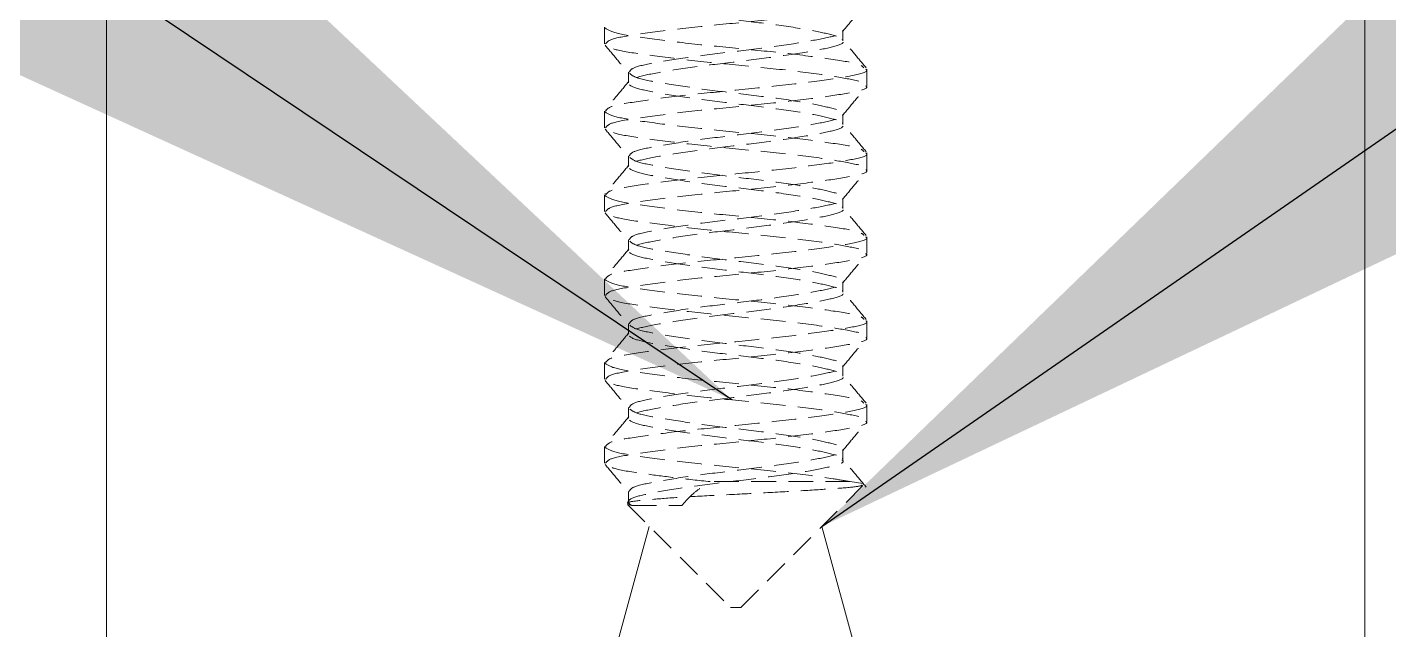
# Model space of a CAD drawing. Header units: feet. Extents: x 873 to 1463, y 2730 to 2935.
# Drawn here: x 1296.07 to 1309.81, y 2775.21 to 2781.3 of the extents above; entities that cross this region are included whole.
import ezdxf

# ---------------------------------------------------------------- set-up
doc = ezdxf.new("R2010")
doc.units = ezdxf.units.FT
doc.header["$MEASUREMENT"] = 0
doc.linetypes.add('HIDDEN', pattern=[0.375, 0.25, -0.125])
doc.styles.add('PAPER SPACE TXT', font='technic_.ttf', dxfattribs={"height": 0.125})
doc.dimstyles.new('PAPER SPACE', dxfattribs={"dimscale": 0, "dimtxt": 0.125, "dimasz": 0.125, "dimexe": 0, "dimexo": 0.020508, "dimgap": 0.041992, "dimtad": 1, "dimdec": 4, "dimzin": 3, "dimdsep": 46, "dimlunit": 4, "dimtxsty": 'PAPER SPACE TXT', "dimcen": 0.125, "dimclrd": 1, "dimclre": 1, "dimclrt": 7, "dimadec": 0, "dimazin": 0, "dimtfac": 1, "dimtdec": 4, "dimtofl": 0, "dimtmove": 2, "dimatfit": 3, "dimfxl": 1, "dimfrac": 2, "dimtolj": 1, "dimtzin": 0, "dimarcsym": 1})

msp = doc.modelspace()

# ---------------------------------------------------------------- linework, layer by layer
at = {"color": 7, "linetype": 'Continuous', "lineweight": 15}
for p, q in [((1296.866, 2756.168), (1296.866, 2802.739)), ((1309.567, 2802.739), (1309.567, 2756.168))]:
    msp.add_line(p, q, dxfattribs=at)
at = {"color": 7, "linetype": 'HIDDEN', "lineweight": 0}
for p, q in [((1301.894, 2781.299), (1301.894, 2781.13)), ((1304.3, 2781.162), (1304.3, 2781.268)), ((1302.134, 2780.844), (1302.134, 2780.738)), ((1304.54, 2780.707), (1304.54, 2780.876)), ((1301.894, 2780.452), (1301.894, 2780.283)), ((1304.3, 2780.315), (1304.3, 2780.421)), ((1302.134, 2779.998), (1302.134, 2779.892)), ((1304.54, 2779.86), (1304.54, 2780.029)), ((1301.894, 2779.606), (1301.894, 2779.437)), ((1304.3, 2779.468), (1304.3, 2779.574)), ((1302.134, 2779.151), (1302.134, 2779.045)), ((1304.54, 2779.013), (1304.54, 2779.182)), ((1301.894, 2778.759), (1301.894, 2778.59)), ((1304.3, 2778.622), (1304.3, 2778.727)), ((1302.134, 2778.304), (1302.134, 2778.198)), ((1304.54, 2778.167), (1304.54, 2778.335)), ((1301.894, 2777.912), (1301.894, 2777.743)), ((1304.3, 2777.775), (1304.3, 2777.881)), ((1302.134, 2777.457), (1302.134, 2777.352)), ((1304.54, 2777.32), (1304.54, 2777.489)), ((1301.894, 2777.065), (1301.894, 2776.896)), ((1304.3, 2776.928), (1304.3, 2777.034)), ((1304.374, 2776.71), (1302.96, 2776.71)), ((1303.27, 2775.44), (1304.5, 2776.67)), ((1304.374, 2776.71), (1304.501, 2776.69)), ((1302.134, 2776.611), (1302.134, 2776.505)), ((1302.125, 2776.479), (1303.164, 2775.44)), ((1302.132, 2776.478), (1302.167, 2776.47)), ((1303.27, 2775.44), (1303.164, 2775.44))]:
    msp.add_line(p, q, dxfattribs=at)
at = {"color": 7, "linetype": 'Continuous', "lineweight": 15, "flags": 128}
for points in [[(1296.866, 2756.168), (1302.345, 2776.258)], [(1304.088, 2776.258), (1309.567, 2756.168)]]:
    msp.add_lwpolyline(points, dxfattribs=at)
at = {"color": 7, "linetype": 'HIDDEN', "lineweight": 0}
for points, knots in [([(1304.235, 2781.21), (1304.172, 2781.226), (1304.046, 2781.259), (1303.69, 2781.316), (1303.271, 2781.367), (1302.84, 2781.418), (1302.47, 2781.475), (1302.212, 2781.523), (1302.106, 2781.579), (1302.171, 2781.634), (1302.395, 2781.682), (1302.742, 2781.739), (1303.163, 2781.79), (1303.592, 2781.841), (1303.966, 2781.899), (1304.211, 2781.946), (1304.321, 2781.986), (1304.293, 2782.006), (1304.29, 2782.009)], [0, 0, 0, 0, 0.064689, 0.132114, 0.197768, 0.263423, 0.330848, 0.395537, 0.462361, 0.529185, 0.593874, 0.661299, 0.726954, 0.792608, 0.860033, 0.924722, 0.991546, 1, 1, 1, 1]), ([(1301.904, 2781.13), (1301.916, 2781.146), (1301.939, 2781.181), (1302.216, 2781.227), (1302.636, 2781.284), (1303.152, 2781.335), (1303.675, 2781.386), (1304.132, 2781.444), (1304.432, 2781.492), (1304.565, 2781.531), (1304.532, 2781.551), (1304.529, 2781.554)], [0, 0, 0, 0, 0.111087, 0.233357, 0.360745, 0.484822, 0.608899, 0.736287, 0.858558, 0.984822, 1, 1, 1, 1]), ([(1304.294, 2781.253), (1304.334, 2781.301), (1304.414, 2781.397), (1304.495, 2781.494), (1304.535, 2781.542)], [0, 0, 0, 0, 0.4998643, 1, 1, 1, 1]), ([(1301.895, 2781.293), (1301.924, 2781.274), (1301.98, 2781.237), (1302.307, 2781.189), (1302.757, 2781.132), (1303.282, 2781.081), (1303.798, 2781.03), (1304.216, 2780.972), (1304.478, 2780.93), (1304.501, 2780.9), (1304.511, 2780.888)], [0, 0, 0, 0, 0.1321348, 0.2600896, 0.3933997, 0.5232451, 0.6530903, 0.7864005, 0.9143555, 1, 1, 1, 1]), ([(1304.235, 2780.363), (1304.172, 2780.379), (1304.046, 2780.412), (1303.69, 2780.469), (1303.271, 2780.52), (1302.84, 2780.571), (1302.47, 2780.629), (1302.212, 2780.677), (1302.106, 2780.732), (1302.171, 2780.787), (1302.395, 2780.835), (1302.742, 2780.892), (1303.163, 2780.943), (1303.592, 2780.995), (1303.966, 2781.052), (1304.211, 2781.1), (1304.321, 2781.139), (1304.293, 2781.16), (1304.29, 2781.162)], [0, 0, 0, 0, 0.064689, 0.132114, 0.197768, 0.263423, 0.330848, 0.395537, 0.462361, 0.529185, 0.593874, 0.661299, 0.726953, 0.792608, 0.860033, 0.924722, 0.991546, 1, 1, 1, 1]), ([(1302.142, 2780.844), (1302.151, 2780.86), (1302.171, 2780.895), (1302.397, 2780.941), (1302.741, 2780.998), (1303.164, 2781.049), (1303.592, 2781.1), (1303.966, 2781.158), (1304.211, 2781.206), (1304.321, 2781.245), (1304.294, 2781.265), (1304.291, 2781.267)], [0, 0, 0, 0, 0.111294, 0.233537, 0.36095, 0.485017, 0.609084, 0.736497, 0.85874, 0.985017, 1, 1, 1, 1]), ([(1304.534, 2780.889), (1304.494, 2780.937), (1304.414, 2781.033), (1304.333, 2781.129), (1304.293, 2781.177)], [0, 0, 0, 0, 0.500098, 1, 1, 1, 1]), ([(1301.899, 2781.118), (1301.939, 2781.07), (1302.019, 2780.974), (1302.1, 2780.877), (1302.14, 2780.829)], [0, 0, 0, 0, 0.500081, 1, 1, 1, 1]), ([(1304.46, 2780.755), (1304.384, 2780.771), (1304.23, 2780.804), (1303.794, 2780.861), (1303.283, 2780.912), (1302.756, 2780.963), (1302.308, 2781.021), (1301.989, 2781.067), (1301.935, 2781.101), (1301.908, 2781.118)], [0, 0, 0, 0, 0.1420552, 0.290056, 0.4342099, 0.578364, 0.7263647, 0.8684198, 1, 1, 1, 1]), ([(1302.14, 2780.754), (1302.1, 2780.706), (1302.02, 2780.609), (1301.939, 2780.513), (1301.899, 2780.465)], [0, 0, 0, 0, 0.499892, 1, 1, 1, 1]), ([(1304.529, 2780.876), (1304.532, 2780.874), (1304.565, 2780.853), (1304.432, 2780.814), (1304.132, 2780.766), (1303.675, 2780.709), (1303.152, 2780.657), (1302.636, 2780.606), (1302.216, 2780.549), (1301.939, 2780.503), (1301.916, 2780.469), (1301.904, 2780.452)], [0, 0, 0, 0, 0.015178, 0.141442, 0.263713, 0.391101, 0.515178, 0.639255, 0.766643, 0.888913, 1, 1, 1, 1]), ([(1304.235, 2780.469), (1304.172, 2780.485), (1304.046, 2780.518), (1303.69, 2780.575), (1303.271, 2780.626), (1302.84, 2780.677), (1302.473, 2780.735), (1302.214, 2780.78), (1302.169, 2780.814), (1302.149, 2780.83)], [0, 0, 0, 0, 0.142624, 0.29128, 0.436033, 0.580786, 0.729441, 0.872065, 1, 1, 1, 1]), ([(1301.904, 2780.283), (1301.916, 2780.3), (1301.939, 2780.334), (1302.216, 2780.38), (1302.636, 2780.437), (1303.152, 2780.489), (1303.675, 2780.54), (1304.132, 2780.597), (1304.432, 2780.645), (1304.565, 2780.684), (1304.532, 2780.705), (1304.529, 2780.707)], [0, 0, 0, 0, 0.111087, 0.2333574, 0.3607453, 0.4848224, 0.6088992, 0.736287, 0.8585576, 0.9848222, 1, 1, 1, 1]), ([(1304.294, 2780.406), (1304.334, 2780.454), (1304.414, 2780.551), (1304.495, 2780.647), (1304.535, 2780.695)], [0, 0, 0, 0, 0.499874, 1, 1, 1, 1]), ([(1301.895, 2780.446), (1301.924, 2780.427), (1301.98, 2780.391), (1302.307, 2780.343), (1302.757, 2780.285), (1303.282, 2780.234), (1303.798, 2780.183), (1304.216, 2780.125), (1304.478, 2780.084), (1304.501, 2780.054), (1304.511, 2780.042)], [0, 0, 0, 0, 0.132135, 0.260089, 0.3934, 0.523245, 0.65309, 0.786401, 0.914355, 1, 1, 1, 1]), ([(1302.142, 2779.997), (1302.151, 2780.014), (1302.171, 2780.048), (1302.397, 2780.094), (1302.741, 2780.151), (1303.164, 2780.203), (1303.592, 2780.254), (1303.966, 2780.311), (1304.211, 2780.359), (1304.321, 2780.398), (1304.294, 2780.419), (1304.291, 2780.421)], [0, 0, 0, 0, 0.111294, 0.233537, 0.36095, 0.485017, 0.609084, 0.736497, 0.85874, 0.985017, 1, 1, 1, 1]), ([(1301.899, 2780.271), (1301.939, 2780.223), (1302.019, 2780.127), (1302.1, 2780.031), (1302.14, 2779.983)], [0, 0, 0, 0, 0.500086, 1, 1, 1, 1]), ([(1304.46, 2779.908), (1304.384, 2779.924), (1304.23, 2779.957), (1303.794, 2780.014), (1303.283, 2780.065), (1302.756, 2780.116), (1302.308, 2780.174), (1301.989, 2780.22), (1301.935, 2780.255), (1301.908, 2780.271)], [0, 0, 0, 0, 0.142055, 0.290056, 0.43421, 0.578364, 0.726365, 0.86842, 1, 1, 1, 1]), ([(1304.235, 2779.516), (1304.172, 2779.532), (1304.046, 2779.565), (1303.69, 2779.622), (1303.271, 2779.673), (1302.84, 2779.724), (1302.47, 2779.782), (1302.212, 2779.83), (1302.106, 2779.885), (1302.171, 2779.94), (1302.395, 2779.988), (1302.742, 2780.046), (1303.163, 2780.097), (1303.592, 2780.148), (1303.966, 2780.205), (1304.211, 2780.253), (1304.321, 2780.293), (1304.293, 2780.313), (1304.29, 2780.315)], [0, 0, 0, 0, 0.064689, 0.132114, 0.197768, 0.263423, 0.330848, 0.395537, 0.462361, 0.529185, 0.593874, 0.661299, 0.726954, 0.792608, 0.860033, 0.924722, 0.991546, 1, 1, 1, 1]), ([(1304.534, 2780.042), (1304.494, 2780.09), (1304.414, 2780.186), (1304.333, 2780.282), (1304.293, 2780.331)], [0, 0, 0, 0, 0.500098, 1, 1, 1, 1]), ([(1304.529, 2780.029), (1304.532, 2780.027), (1304.565, 2780.006), (1304.432, 2779.967), (1304.132, 2779.919), (1303.675, 2779.862), (1303.152, 2779.811), (1302.636, 2779.76), (1302.216, 2779.702), (1301.939, 2779.656), (1301.916, 2779.622), (1301.904, 2779.606)], [0, 0, 0, 0, 0.015178, 0.141442, 0.263713, 0.391101, 0.515178, 0.639255, 0.766643, 0.888913, 1, 1, 1, 1]), ([(1304.235, 2779.622), (1304.172, 2779.638), (1304.046, 2779.671), (1303.69, 2779.728), (1303.271, 2779.779), (1302.84, 2779.83), (1302.473, 2779.888), (1302.214, 2779.933), (1302.169, 2779.968), (1302.149, 2779.984)], [0, 0, 0, 0, 0.142624, 0.29128, 0.436033, 0.580785, 0.729441, 0.872065, 1, 1, 1, 1]), ([(1302.14, 2779.907), (1302.1, 2779.859), (1302.02, 2779.763), (1301.939, 2779.667), (1301.899, 2779.618)], [0, 0, 0, 0, 0.499902, 1, 1, 1, 1]), ([(1301.904, 2779.437), (1301.916, 2779.453), (1301.939, 2779.487), (1302.216, 2779.533), (1302.636, 2779.591), (1303.152, 2779.642), (1303.675, 2779.693), (1304.132, 2779.751), (1304.432, 2779.798), (1304.565, 2779.838), (1304.532, 2779.858), (1304.529, 2779.86)], [0, 0, 0, 0, 0.111087, 0.233357, 0.360745, 0.484822, 0.608899, 0.736287, 0.858558, 0.984822, 1, 1, 1, 1]), ([(1304.294, 2779.559), (1304.334, 2779.607), (1304.414, 2779.704), (1304.495, 2779.8), (1304.535, 2779.848)], [0, 0, 0, 0, 0.4998643, 1, 1, 1, 1]), ([(1301.895, 2779.599), (1301.924, 2779.58), (1301.98, 2779.544), (1302.307, 2779.496), (1302.757, 2779.438), (1303.282, 2779.387), (1303.798, 2779.336), (1304.216, 2779.279), (1304.478, 2779.237), (1304.501, 2779.207), (1304.511, 2779.195)], [0, 0, 0, 0, 0.1321348, 0.2600896, 0.3933997, 0.5232451, 0.6530903, 0.7864005, 0.9143555, 1, 1, 1, 1]), ([(1302.142, 2779.151), (1302.151, 2779.167), (1302.171, 2779.201), (1302.397, 2779.247), (1302.741, 2779.305), (1303.164, 2779.356), (1303.592, 2779.407), (1303.966, 2779.465), (1304.211, 2779.512), (1304.321, 2779.552), (1304.294, 2779.572), (1304.291, 2779.574)], [0, 0, 0, 0, 0.111294, 0.233537, 0.36095, 0.485017, 0.609084, 0.736497, 0.85874, 0.985017, 1, 1, 1, 1]), ([(1301.899, 2779.424), (1301.939, 2779.376), (1302.019, 2779.28), (1302.1, 2779.184), (1302.14, 2779.136)], [0, 0, 0, 0, 0.500081, 1, 1, 1, 1]), ([(1304.46, 2779.061), (1304.384, 2779.077), (1304.23, 2779.11), (1303.794, 2779.167), (1303.283, 2779.218), (1302.756, 2779.27), (1302.308, 2779.327), (1301.989, 2779.373), (1301.935, 2779.408), (1301.908, 2779.425)], [0, 0, 0, 0, 0.1420552, 0.290056, 0.4342099, 0.578364, 0.7263647, 0.8684198, 1, 1, 1, 1]), ([(1304.235, 2778.669), (1304.172, 2778.685), (1304.046, 2778.718), (1303.69, 2778.775), (1303.271, 2778.827), (1302.84, 2778.878), (1302.47, 2778.935), (1302.212, 2778.983), (1302.106, 2779.038), (1302.171, 2779.094), (1302.395, 2779.141), (1302.742, 2779.199), (1303.163, 2779.25), (1303.592, 2779.301), (1303.966, 2779.359), (1304.211, 2779.406), (1304.321, 2779.446), (1304.293, 2779.466), (1304.29, 2779.469)], [0, 0, 0, 0, 0.064689, 0.132114, 0.197768, 0.263423, 0.330848, 0.395537, 0.462361, 0.529185, 0.593874, 0.661299, 0.726953, 0.792608, 0.860033, 0.924722, 0.991546, 1, 1, 1, 1]), ([(1304.534, 2779.195), (1304.494, 2779.243), (1304.414, 2779.339), (1304.333, 2779.436), (1304.293, 2779.484)], [0, 0, 0, 0, 0.500098, 1, 1, 1, 1]), ([(1304.529, 2779.182), (1304.532, 2779.18), (1304.565, 2779.16), (1304.432, 2779.12), (1304.132, 2779.073), (1303.675, 2779.015), (1303.152, 2778.964), (1302.636, 2778.913), (1302.216, 2778.855), (1301.939, 2778.81), (1301.916, 2778.775), (1301.904, 2778.759)], [0, 0, 0, 0, 0.015178, 0.141442, 0.263713, 0.391101, 0.515178, 0.639255, 0.766643, 0.888913, 1, 1, 1, 1]), ([(1304.235, 2778.775), (1304.172, 2778.791), (1304.046, 2778.824), (1303.69, 2778.881), (1303.271, 2778.932), (1302.84, 2778.984), (1302.473, 2779.041), (1302.214, 2779.087), (1302.169, 2779.121), (1302.149, 2779.137)], [0, 0, 0, 0, 0.142624, 0.29128, 0.436033, 0.580786, 0.729441, 0.872065, 1, 1, 1, 1]), ([(1302.14, 2779.06), (1302.1, 2779.012), (1302.02, 2778.916), (1301.939, 2778.82), (1301.899, 2778.772)], [0, 0, 0, 0, 0.499892, 1, 1, 1, 1]), ([(1301.904, 2778.59), (1301.916, 2778.606), (1301.939, 2778.641), (1302.216, 2778.686), (1302.636, 2778.744), (1303.152, 2778.795), (1303.675, 2778.846), (1304.132, 2778.904), (1304.432, 2778.951), (1304.565, 2778.991), (1304.532, 2779.011), (1304.529, 2779.013)], [0, 0, 0, 0, 0.111087, 0.2333574, 0.3607453, 0.4848224, 0.6088992, 0.736287, 0.8585576, 0.9848222, 1, 1, 1, 1]), ([(1304.294, 2778.713), (1304.334, 2778.761), (1304.414, 2778.857), (1304.495, 2778.953), (1304.535, 2779.002)], [0, 0, 0, 0, 0.499874, 1, 1, 1, 1]), ([(1301.895, 2778.752), (1301.924, 2778.734), (1301.98, 2778.697), (1302.307, 2778.649), (1302.757, 2778.592), (1303.282, 2778.541), (1303.798, 2778.49), (1304.216, 2778.432), (1304.478, 2778.39), (1304.501, 2778.36), (1304.511, 2778.348)], [0, 0, 0, 0, 0.132135, 0.260089, 0.3934, 0.523245, 0.65309, 0.786401, 0.914355, 1, 1, 1, 1]), ([(1302.142, 2778.304), (1302.151, 2778.32), (1302.171, 2778.355), (1302.397, 2778.4), (1302.741, 2778.458), (1303.164, 2778.509), (1303.592, 2778.56), (1303.966, 2778.618), (1304.211, 2778.665), (1304.321, 2778.705), (1304.294, 2778.725), (1304.291, 2778.727)], [0, 0, 0, 0, 0.111294, 0.233537, 0.36095, 0.485017, 0.609084, 0.736497, 0.85874, 0.985017, 1, 1, 1, 1]), ([(1301.899, 2778.578), (1301.939, 2778.53), (1302.019, 2778.433), (1302.1, 2778.337), (1302.14, 2778.289)], [0, 0, 0, 0, 0.500086, 1, 1, 1, 1]), ([(1304.46, 2778.215), (1304.384, 2778.231), (1304.23, 2778.263), (1303.794, 2778.321), (1303.283, 2778.372), (1302.756, 2778.423), (1302.308, 2778.48), (1301.989, 2778.526), (1301.935, 2778.561), (1301.908, 2778.578)], [0, 0, 0, 0, 0.142055, 0.290056, 0.43421, 0.578364, 0.726365, 0.86842, 1, 1, 1, 1]), ([(1304.235, 2777.823), (1304.172, 2777.839), (1304.046, 2777.872), (1303.69, 2777.929), (1303.271, 2777.98), (1302.84, 2778.031), (1302.47, 2778.089), (1302.212, 2778.136), (1302.106, 2778.192), (1302.171, 2778.247), (1302.395, 2778.295), (1302.742, 2778.352), (1303.163, 2778.403), (1303.592, 2778.454), (1303.966, 2778.512), (1304.211, 2778.56), (1304.321, 2778.599), (1304.293, 2778.62), (1304.29, 2778.622)], [0, 0, 0, 0, 0.064689, 0.132114, 0.197768, 0.263423, 0.330848, 0.395537, 0.462361, 0.529185, 0.593874, 0.661299, 0.726954, 0.792608, 0.860033, 0.924722, 0.991546, 1, 1, 1, 1]), ([(1304.534, 2778.348), (1304.494, 2778.396), (1304.414, 2778.493), (1304.333, 2778.589), (1304.293, 2778.637)], [0, 0, 0, 0, 0.500098, 1, 1, 1, 1]), ([(1304.529, 2778.335), (1304.532, 2778.333), (1304.565, 2778.313), (1304.432, 2778.274), (1304.132, 2778.226), (1303.675, 2778.168), (1303.152, 2778.117), (1302.636, 2778.066), (1302.216, 2778.009), (1301.939, 2777.963), (1301.916, 2777.928), (1301.904, 2777.912)], [0, 0, 0, 0, 0.015178, 0.141442, 0.263713, 0.391101, 0.515178, 0.639255, 0.766643, 0.888913, 1, 1, 1, 1]), ([(1304.235, 2777.929), (1304.172, 2777.945), (1304.046, 2777.977), (1303.69, 2778.035), (1303.271, 2778.086), (1302.84, 2778.137), (1302.473, 2778.194), (1302.214, 2778.24), (1302.169, 2778.274), (1302.149, 2778.29)], [0, 0, 0, 0, 0.142625, 0.29128, 0.436033, 0.580785, 0.729441, 0.872065, 1, 1, 1, 1]), ([(1302.14, 2778.214), (1302.1, 2778.166), (1302.02, 2778.069), (1301.939, 2777.973), (1301.899, 2777.925)], [0, 0, 0, 0, 0.499902, 1, 1, 1, 1]), ([(1301.904, 2777.743), (1301.916, 2777.76), (1301.939, 2777.794), (1302.216, 2777.84), (1302.636, 2777.897), (1303.152, 2777.948), (1303.675, 2777.999), (1304.132, 2778.057), (1304.432, 2778.105), (1304.565, 2778.144), (1304.532, 2778.164), (1304.529, 2778.167)], [0, 0, 0, 0, 0.111087, 0.233357, 0.360745, 0.484822, 0.608899, 0.736287, 0.858558, 0.984822, 1, 1, 1, 1]), ([(1304.294, 2777.866), (1304.334, 2777.914), (1304.414, 2778.01), (1304.495, 2778.107), (1304.535, 2778.155)], [0, 0, 0, 0, 0.4998643, 1, 1, 1, 1]), ([(1301.895, 2777.906), (1301.924, 2777.887), (1301.98, 2777.85), (1302.307, 2777.803), (1302.757, 2777.745), (1303.282, 2777.694), (1303.798, 2777.643), (1304.216, 2777.585), (1304.478, 2777.543), (1304.501, 2777.513), (1304.511, 2777.501)], [0, 0, 0, 0, 0.1321348, 0.2600896, 0.3933997, 0.5232451, 0.6530903, 0.7864005, 0.9143555, 1, 1, 1, 1]), ([(1302.142, 2777.457), (1302.151, 2777.473), (1302.171, 2777.508), (1302.397, 2777.554), (1302.741, 2777.611), (1303.164, 2777.662), (1303.592, 2777.713), (1303.966, 2777.771), (1304.211, 2777.819), (1304.321, 2777.858), (1304.294, 2777.878), (1304.291, 2777.88)], [0, 0, 0, 0, 0.111294, 0.233537, 0.36095, 0.485017, 0.609084, 0.736497, 0.85874, 0.985017, 1, 1, 1, 1]), ([(1301.899, 2777.731), (1301.939, 2777.683), (1302.019, 2777.587), (1302.1, 2777.49), (1302.14, 2777.442)], [0, 0, 0, 0, 0.500081, 1, 1, 1, 1]), ([(1304.46, 2777.368), (1304.384, 2777.384), (1304.23, 2777.417), (1303.794, 2777.474), (1303.283, 2777.525), (1302.756, 2777.576), (1302.308, 2777.634), (1301.989, 2777.68), (1301.935, 2777.714), (1301.908, 2777.731)], [0, 0, 0, 0, 0.142055, 0.290056, 0.43421, 0.578364, 0.726365, 0.86842, 1, 1, 1, 1]), ([(1304.235, 2776.976), (1304.172, 2776.992), (1304.046, 2777.025), (1303.69, 2777.082), (1303.271, 2777.133), (1302.84, 2777.184), (1302.47, 2777.242), (1302.212, 2777.29), (1302.106, 2777.345), (1302.171, 2777.4), (1302.395, 2777.448), (1302.742, 2777.505), (1303.163, 2777.556), (1303.592, 2777.608), (1303.966, 2777.665), (1304.211, 2777.713), (1304.321, 2777.752), (1304.293, 2777.773), (1304.29, 2777.775)], [0, 0, 0, 0, 0.064689, 0.132114, 0.197768, 0.263423, 0.330848, 0.395537, 0.462361, 0.529185, 0.593874, 0.661299, 0.726953, 0.792608, 0.860033, 0.924722, 0.991546, 1, 1, 1, 1]), ([(1304.534, 2777.502), (1304.494, 2777.55), (1304.414, 2777.646), (1304.333, 2777.742), (1304.293, 2777.79)], [0, 0, 0, 0, 0.500098, 1, 1, 1, 1]), ([(1304.529, 2777.489), (1304.532, 2777.487), (1304.565, 2777.466), (1304.432, 2777.427), (1304.132, 2777.379), (1303.675, 2777.322), (1303.152, 2777.27), (1302.636, 2777.219), (1302.216, 2777.162), (1301.939, 2777.116), (1301.916, 2777.082), (1301.904, 2777.065)], [0, 0, 0, 0, 0.015178, 0.141442, 0.263713, 0.391101, 0.515178, 0.639255, 0.766643, 0.888913, 1, 1, 1, 1]), ([(1302.14, 2777.367), (1302.1, 2777.319), (1302.02, 2777.223), (1301.939, 2777.126), (1301.899, 2777.078)], [0, 0, 0, 0, 0.499892, 1, 1, 1, 1]), ([(1301.904, 2776.896), (1301.916, 2776.913), (1301.939, 2776.947), (1302.216, 2776.993), (1302.636, 2777.051), (1303.152, 2777.102), (1303.675, 2777.153), (1304.132, 2777.21), (1304.432, 2777.258), (1304.565, 2777.297), (1304.532, 2777.318), (1304.529, 2777.32)], [0, 0, 0, 0, 0.111087, 0.2333574, 0.3607453, 0.4848224, 0.6088992, 0.736287, 0.8585576, 0.9848222, 1, 1, 1, 1]), ([(1304.235, 2777.082), (1304.172, 2777.098), (1304.046, 2777.131), (1303.69, 2777.188), (1303.271, 2777.239), (1302.84, 2777.29), (1302.473, 2777.348), (1302.214, 2777.393), (1302.169, 2777.427), (1302.149, 2777.443)], [0, 0, 0, 0, 0.142624, 0.29128, 0.436033, 0.580785, 0.729441, 0.872065, 1, 1, 1, 1]), ([(1304.294, 2777.019), (1304.334, 2777.067), (1304.414, 2777.164), (1304.495, 2777.26), (1304.535, 2777.308)], [0, 0, 0, 0, 0.499874, 1, 1, 1, 1]), ([(1301.895, 2777.059), (1301.924, 2777.04), (1301.98, 2777.004), (1302.307, 2776.956), (1302.756, 2776.898), (1303.282, 2776.847), (1303.795, 2776.796), (1304.17, 2776.746), (1304.32, 2776.719), (1304.374, 2776.71)], [0, 0, 0, 0, 0.153242, 0.301636, 0.456241, 0.606828, 0.757414, 0.912019, 1, 1, 1, 1]), ([(1302.167, 2776.47), (1302.153, 2776.479), (1302.113, 2776.507), (1302.172, 2776.553), (1302.394, 2776.601), (1302.742, 2776.659), (1303.163, 2776.71), (1303.592, 2776.761), (1303.966, 2776.818), (1304.211, 2776.866), (1304.321, 2776.906), (1304.293, 2776.926), (1304.29, 2776.928)], [0, 0, 0, 0, 0.059773, 0.176636, 0.289764, 0.407677, 0.522494, 0.637311, 0.755224, 0.868353, 0.985215, 1, 1, 1, 1]), ([(1302.142, 2776.61), (1302.151, 2776.627), (1302.171, 2776.661), (1302.397, 2776.707), (1302.741, 2776.765), (1303.164, 2776.816), (1303.592, 2776.867), (1303.966, 2776.924), (1304.211, 2776.972), (1304.321, 2777.011), (1304.294, 2777.032), (1304.291, 2777.034)], [0, 0, 0, 0, 0.111294, 0.233537, 0.36095, 0.485017, 0.609084, 0.736497, 0.85874, 0.985017, 1, 1, 1, 1]), ([(1304.534, 2776.655), (1304.494, 2776.703), (1304.414, 2776.799), (1304.333, 2776.895), (1304.293, 2776.944)], [0, 0, 0, 0, 0.500098, 1, 1, 1, 1]), ([(1301.899, 2776.884), (1301.939, 2776.836), (1302.019, 2776.74), (1302.1, 2776.644), (1302.14, 2776.596)], [0, 0, 0, 0, 0.500086, 1, 1, 1, 1]), ([(1302.96, 2776.71), (1302.843, 2776.722), (1302.61, 2776.748), (1302.274, 2776.792), (1301.989, 2776.833), (1301.934, 2776.868), (1301.908, 2776.884)], [0, 0, 0, 0, 0.212766, 0.425739, 0.723861, 1, 1, 1, 1]), ([(1304.49, 2776.679), (1304.49, 2776.675), (1304.491, 2776.665), (1304.335, 2776.647), (1304.051, 2776.628), (1303.673, 2776.605), (1303.258, 2776.584), (1302.85, 2776.564), (1302.5, 2776.542), (1302.249, 2776.52), (1302.114, 2776.503), (1302.127, 2776.491), (1302.132, 2776.486)], [0, 0, 0, 0, 0.0565201, 0.1721844, 0.2879712, 0.3989716, 0.5088737, 0.6188824, 0.7244342, 0.8285747, 0.932808, 1, 1, 1, 1]), ([(1302.674, 2776.47), (1302.705, 2776.505), (1302.757, 2776.565), (1302.857, 2776.644), (1302.926, 2776.688), (1302.96, 2776.71)], [0, 0, 0, 0, 0.420881, 0.708576, 1, 1, 1, 1]), ([(1302.167, 2776.47), (1302.189, 2776.47), (1302.248, 2776.47), (1302.418, 2776.47), (1302.596, 2776.47), (1302.674, 2776.47)], [0, 0, 0, 0, 0.247622, 0.670962, 1, 1, 1, 1])]:
    msp.add_open_spline(points, degree=3, knots=knots, dxfattribs=at)

# ---------------------------------------------------------------- leaders
for points in [[(1303.179, 2777.535), (1271.215, 2798.993), (1265.054, 2798.993)], [(1304.088, 2776.258), (1336.756, 2798.89), (1342.916, 2798.89)], [(1309.567, 2760.643), (1336.756, 2779.439), (1342.82, 2779.439)]]:
    msp.add_leader(points, dimstyle='PAPER SPACE', override={"dimscale": 66.653699, "dimtad": 0})

doc.saveas('drawing.dxf')
